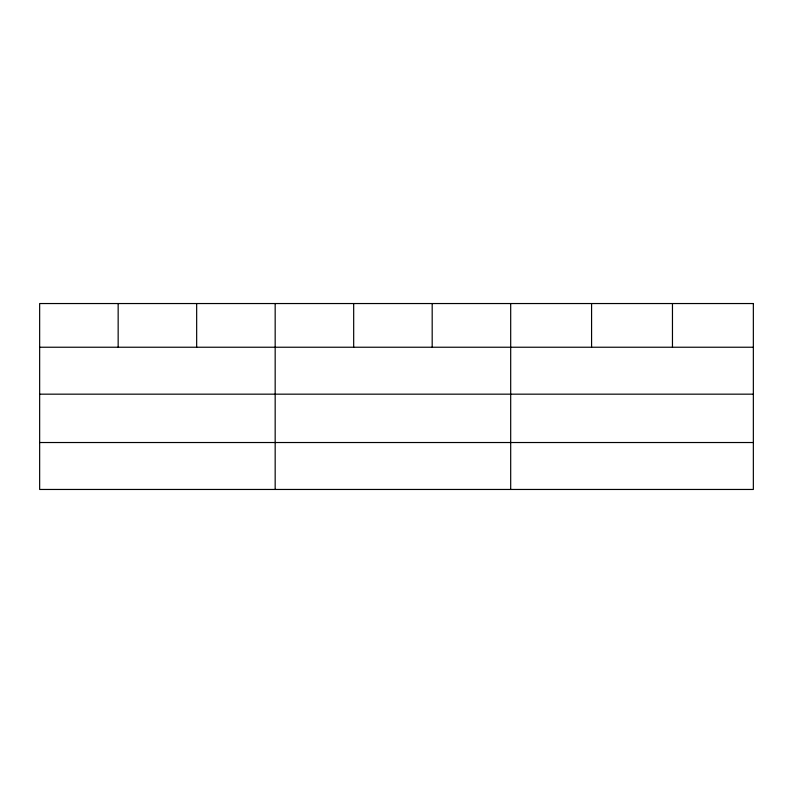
<?xml version="1.0" encoding="UTF-8"?>
<svg xmlns="http://www.w3.org/2000/svg" width="793" height="793" viewBox="0 0 793 793"><rect width="100%" height="100%" fill="white"/><g stroke="black" fill="none" stroke-linecap="round" stroke-linejoin="round"><path stroke-width="1.19" d="M39.65 347.235L753.35 347.235M39.65 394.171L753.35 394.171M39.65 442.524L753.35 442.524M672.464 303.541L672.464 347.235M591.578 303.541L591.578 347.235M510.692 303.541L510.692 489.459M432.185 303.541L432.185 347.235M353.678 303.541L353.678 347.235M275.171 303.541L275.171 489.459M196.664 303.541L196.664 347.235M118.157 303.541L118.157 347.235M753.35 303.541L39.65 303.541L39.65 489.459L753.35 489.459L753.35 303.541"/></g></svg>
